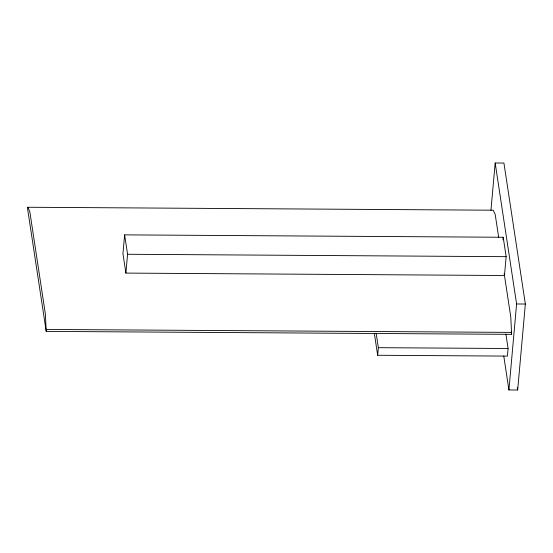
<?xml version="1.0" encoding="UTF-8"?>
<svg xmlns="http://www.w3.org/2000/svg" width="553" height="553" viewBox="0 0 553 553"><rect width="100%" height="100%" fill="white"/><g stroke="black" fill="none" stroke-linecap="round" stroke-linejoin="round"><path stroke-width="0.83" d="M498.723 237.617L495.218 214.564L493.228 210.209L27.823 207.251L27.65 209.2L46.21 331.392L511.615 334.344L510.785 317.014L504.17 273.472M46.21 331.392L45.381 314.056L29.814 211.605L27.823 207.251M124.625 234.866L122.946 253.682L125.897 273.092L504.474 275.498L506.154 256.675L503.209 237.265L124.625 234.866L127.577 254.269L125.897 273.092M505.898 334.095L508.089 348.501L507.412 356.097L377.671 355.268L378.349 347.678L376.164 333.272M490.953 210.278L495.177 162.99L503.928 163.045L525.35 304.032L517.677 390.01L508.919 389.955L503.762 355.98M502.981 239.836L503.209 237.265M508.919 389.955L516.592 303.977L495.177 162.99M127.577 254.269L506.154 256.675M516.592 303.977L525.35 304.032M46.39 329.443L511.788 332.401M378.349 347.678L508.089 348.501M511.228 331.8L511.615 334.344M517.29 387.459L517.677 390.01M374.326 333.238L377.671 355.268"/></g></svg>
